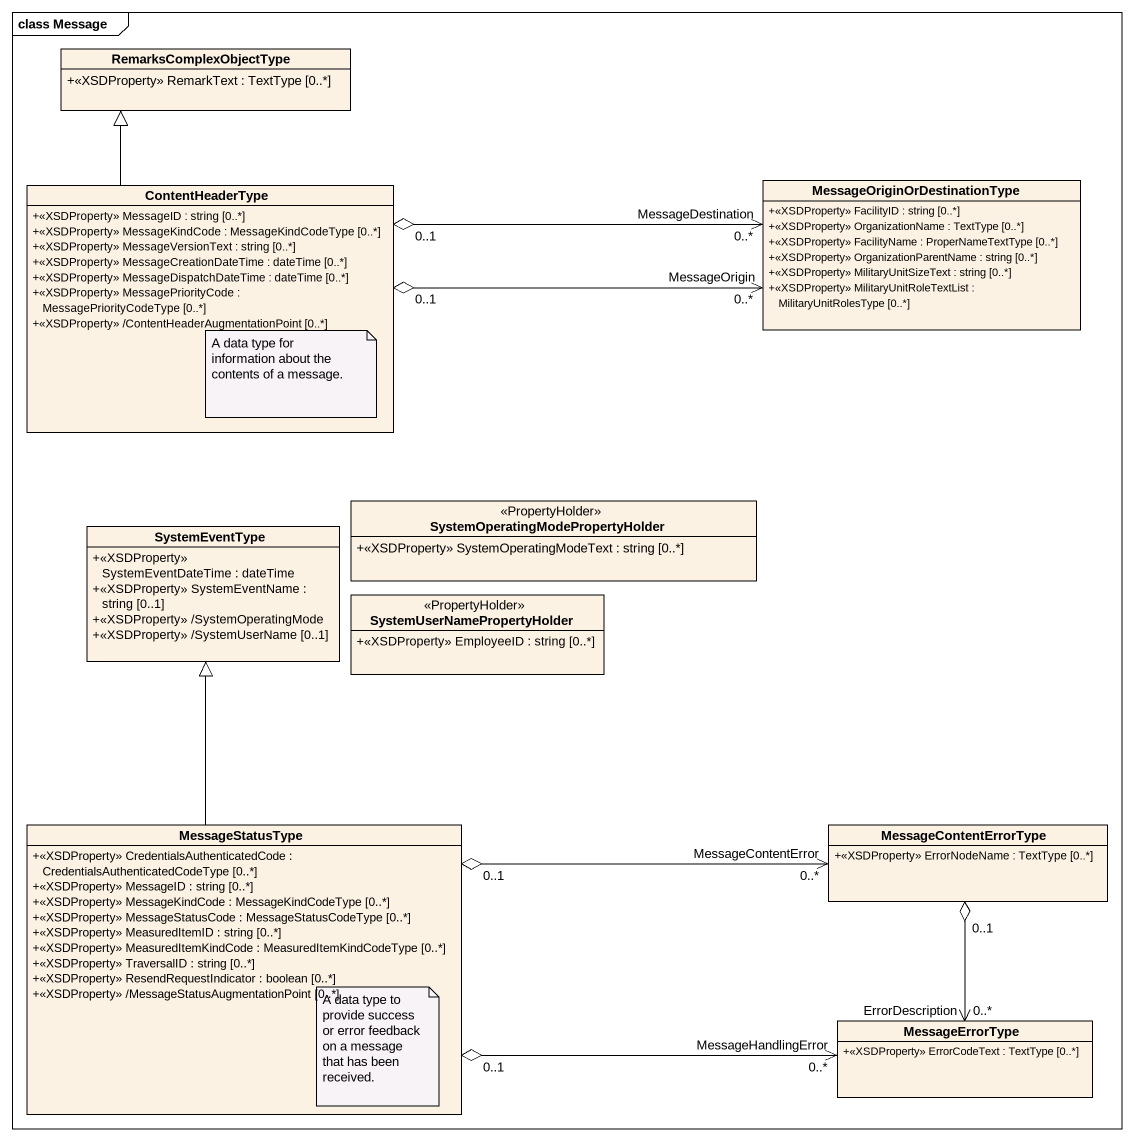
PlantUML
@startuml
mainframe class Message
hide circle
hide empty members
skinparam classAttributeIconSize 0
class RemarksComplexObjectType {
  +<<XSDProperty>> RemarkText : TextType [0..*]
}
class "MessageOriginOrDestinationType" as MessageOriginOrDestinationTy {
  +<<XSDProperty>> FacilityID : string [0..*]
  +<<XSDProperty>> OrganizationName : TextType [0..*]
  +<<XSDProperty>> FacilityName : ProperNameTextType [0..*]
  +<<XSDProperty>> OrganizationParentName : string [0..*]
  +<<XSDProperty>> MilitaryUnitSizeText : string [0..*]
  +<<XSDProperty>> MilitaryUnitRoleTextList : MilitaryUnitRolesType [0..*]
}
class ContentHeaderType {
  +<<XSDProperty>> MessageID : string [0..*]
  +<<XSDProperty>> MessageKindCode : MessageKindCodeType [0..*]
  +<<XSDProperty>> MessageVersionText : string [0..*]
  +<<XSDProperty>> MessageCreationDateTime : dateTime [0..*]
  +<<XSDProperty>> MessageDispatchDateTime : dateTime [0..*]
  +<<XSDProperty>> MessagePriorityCode : MessagePriorityCodeType [0..*]
  +<<XSDProperty>> /ContentHeaderAugmentationPoint [0..*]
}
class "SystemOperatingModePropertyHolder" as SystemOperatingModePropertyH <<PropertyHolder>> {
  +<<XSDProperty>> SystemOperatingModeText : string [0..*]
}
class SystemEventType {
  +<<XSDProperty>> SystemEventDateTime : dateTime
  +<<XSDProperty>> SystemEventName : string [0..1]
  +<<XSDProperty>> /SystemOperatingMode
  +<<XSDProperty>> /SystemUserName [0..1]
}
class SystemUserNamePropertyHolder <<PropertyHolder>> {
  +<<XSDProperty>> EmployeeID : string [0..*]
}
class MessageStatusType {
  +<<XSDProperty>> CredentialsAuthenticatedCode : CredentialsAuthenticatedCodeType [0..*]
  +<<XSDProperty>> MessageID : string [0..*]
  +<<XSDProperty>> MessageKindCode : MessageKindCodeType [0..*]
  +<<XSDProperty>> MessageStatusCode : MessageStatusCodeType [0..*]
  +<<XSDProperty>> MeasuredItemID : string [0..*]
  +<<XSDProperty>> MeasuredItemKindCode : MeasuredItemKindCodeType [0..*]
  +<<XSDProperty>> TraversalID : string [0..*]
  +<<XSDProperty>> ResendRequestIndicator : boolean [0..*]
  +<<XSDProperty>> /MessageStatusAugmentationPoint [0..*]
}
class MessageContentErrorType {
  +<<XSDProperty>> ErrorNodeName : TextType [0..*]
}
class MessageErrorType {
  +<<XSDProperty>> ErrorCodeText : TextType [0..*]
}
ContentHeaderType -up-|> RemarksComplexObjectType
ContentHeaderType "0..1" o-right-> "MessageOrigin\n0..*" MessageOriginOrDestinationTy
ContentHeaderType "0..1" o-right-> "MessageDestination\n0..*" MessageOriginOrDestinationTy
MessageStatusType -up-|> SystemEventType
MessageStatusType "0..1" o-right-> "MessageContentError\n0..*" MessageContentErrorType
MessageStatusType "0..1" o-right-> "MessageHandlingError\n0..*" MessageErrorType
MessageContentErrorType "0..1" o--> "ErrorDescription\n0..*" MessageErrorType
note bottom of ContentHeaderType : A data type for information about the contents of a message.
note right of MessageStatusType : A data type to provide success or error feedback on a message that has been received.
@enduml
